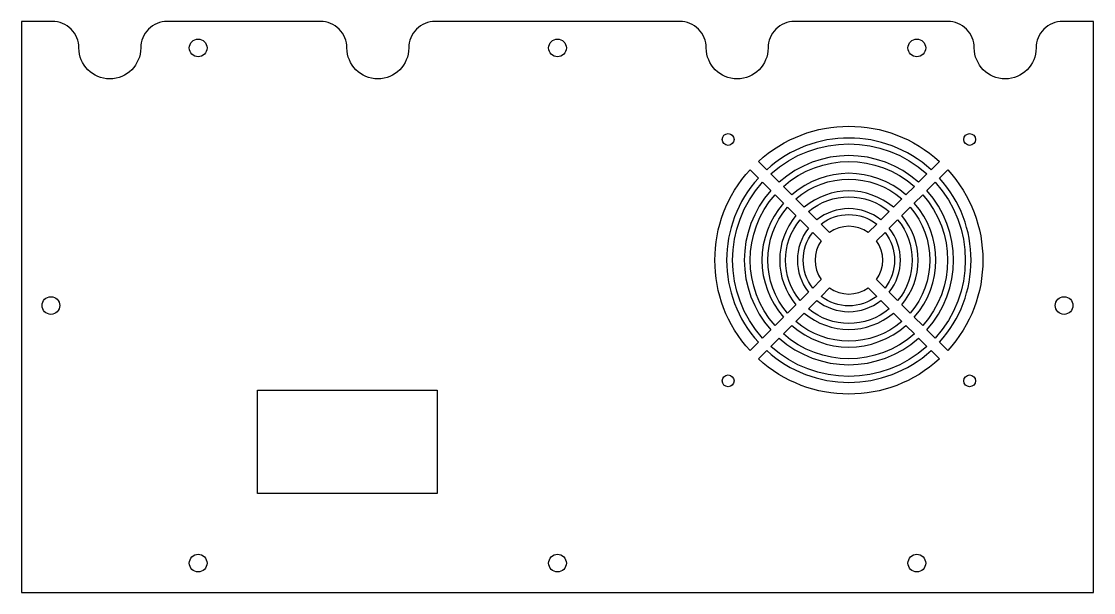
# Model space of a CAD drawing. Header units: millimetres. Extents: x 0 to 364, y 0 to 194.
import ezdxf

# ---------------------------------------------------------------- set-up
doc = ezdxf.new("R2010")
doc.units = ezdxf.units.MM
doc.layers.get('0').update_dxf_attribs({"linetype": 'CONTINUOUS'})

msp = doc.modelspace()

# ---------------------------------------------------------------- linework, layer by layer
for points in [[(40.5, 185, -1), (19.5, 185, 0.414214), (10.5, 194), (0, 194), (0, 0), (364, 0), (364, 194), (353.5, 194, 0.414214), (344.5, 185, -1), (323.5, 185, 0.414214), (314.5, 194), (262.5, 194, 0.414214), (253.5, 185, -1), (232.5, 185, 0.414214), (223.5, 194), (140.5, 194, 0.414214), (131.5, 185, -1), (110.5, 185, 0.414214), (101.5, 194), (49.5, 194, 0.414214)], [(308.82, 143.63, 0.386246), (253.03, 143.63), (250.2, 146.46, -0.388685), (311.66, 146.46)], [(307.41, 142.21), (304.58, 139.38, 0.381567), (257.28, 139.38), (254.45, 142.21, -0.384843)], [(300.32, 135.13, 0.375005), (261.53, 135.13), (258.7, 137.97, -0.379638), (303.16, 137.97)], [(247.37, 143.63), (250.2, 140.8, 0.386246), (250.2, 85.01), (247.37, 82.18, -0.388685)], [(311.65, 140.8), (314.48, 143.63, -0.388685), (314.48, 82.18), (311.65, 85.01, 0.386246)], [(251.62, 86.42, -0.384843), (251.62, 139.39), (254.45, 136.55, 0.381567), (254.45, 89.26)], [(298.91, 133.71), (296.07, 130.88, 0.365135), (265.78, 130.88), (262.95, 133.71, -0.372188)], [(307.4, 136.55), (310.24, 139.39, -0.384843), (310.24, 86.42), (307.4, 89.26, 0.381567)], [(258.7, 93.51), (255.87, 90.67, -0.379638), (255.87, 135.14), (258.7, 132.3, 0.375005)], [(303.15, 132.3), (305.99, 135.14, -0.379638), (305.99, 90.67), (303.15, 93.51, 0.375005)], [(270.05, 126.61), (267.2, 129.46, -0.360638), (294.65, 129.46), (291.81, 126.61, 0.348605)], [(260.12, 130.89), (262.96, 128.05, 0.365135), (262.96, 97.76), (260.12, 94.93, -0.372188)], [(271.47, 125.19, -0.340295), (290.38, 125.19), (287.52, 122.33, 0.315151), (274.33, 122.33)], [(301.74, 94.93), (298.9, 97.76, 0.365135), (298.9, 128.05), (301.74, 130.89, -0.372188)], [(267.22, 123.78, 0.348605), (267.22, 102.03), (264.38, 99.18, -0.360638), (264.38, 126.63)], [(297.48, 99.18), (294.63, 102.03, 0.348605), (294.63, 123.78), (297.48, 126.63, -0.360638)], [(271.51, 119.5, 0.315151), (271.51, 106.31), (268.64, 103.45, -0.340295), (268.64, 122.36)], [(293.21, 103.45), (290.35, 106.31, 0.315151), (290.35, 119.5), (293.21, 122.36, -0.340295)], [(290.38, 100.62, -0.340295), (271.47, 100.62), (274.33, 103.48, 0.315151), (287.52, 103.48)], [(267.2, 96.35), (270.05, 99.2, 0.348605), (291.81, 99.2), (294.65, 96.35, -0.360638)], [(298.91, 92.1, -0.372188), (262.95, 92.1), (265.78, 94.93, 0.365135), (296.07, 94.93)], [(261.53, 90.68, 0.375005), (300.32, 90.68), (303.16, 87.85, -0.379638), (258.7, 87.85)], [(304.58, 86.43), (307.41, 83.6, -0.384843), (254.45, 83.6), (257.28, 86.43, 0.381567)], [(311.66, 79.35, -0.388685), (250.2, 79.35), (253.03, 82.18, 0.386246), (308.82, 82.18)]]:
    msp.add_lwpolyline(points, format="xyb", close=True)
msp.add_lwpolyline([(141.15, 33.7), (80.15, 33.7), (80.15, 68.7), (141.15, 68.7)], close=True)
for centre, radius in [((60, 185), 3), ((182, 185), 3), ((304, 185), 3), ((239.93, 153.91), 2), ((321.93, 153.91), 2), ((10, 97.5), 3), ((354, 97.5), 3), ((239.93, 71.91), 2), ((321.93, 71.91), 2), ((60, 10), 3), ((182, 10), 3), ((304, 10), 3)]:
    msp.add_circle(centre, radius)

doc.saveas('drawing.dxf')
